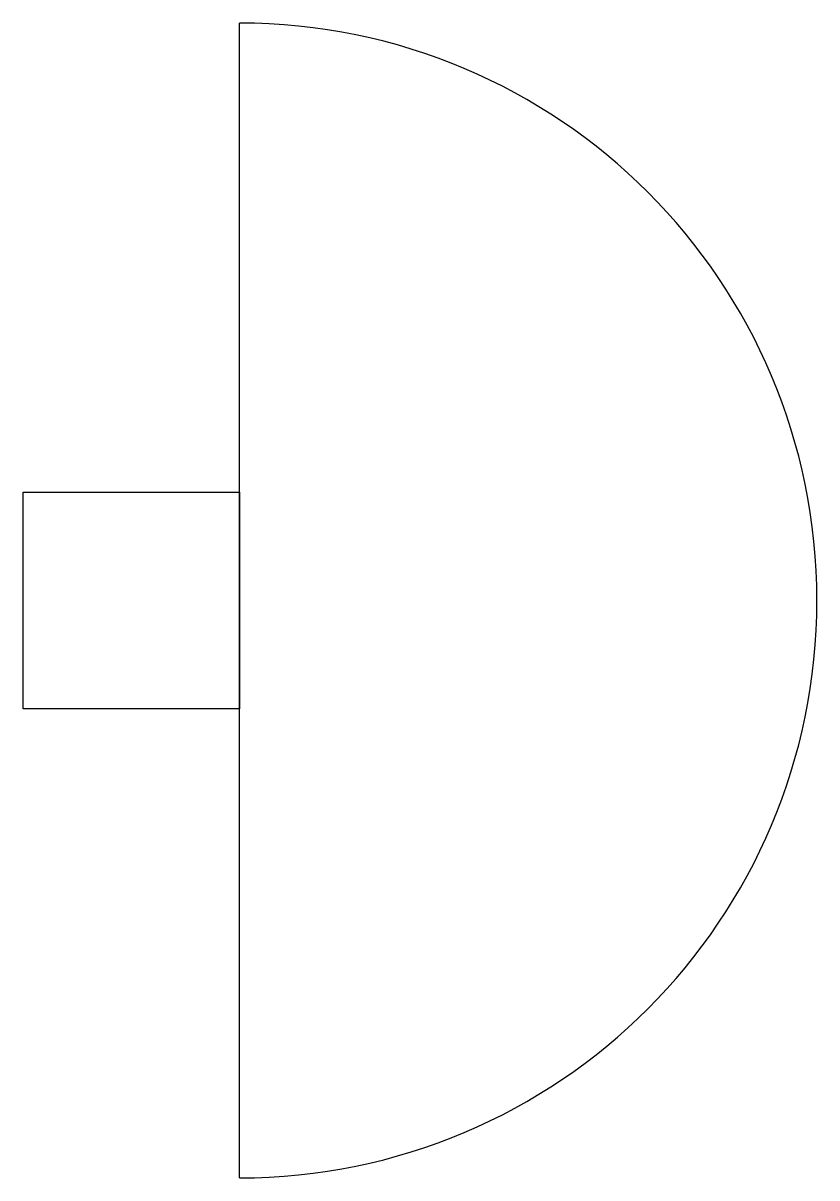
# Model space of a CAD drawing. Header units: millimetres. Extents: x -2969.371 to -2969.096, y 3740.139 to 3740.539.
import ezdxf

# ---------------------------------------------------------------- set-up
doc = ezdxf.new("R2010")
doc.units = ezdxf.units.MM
doc.header["$LTSCALE"] = 10
doc.layers.add('ELE_LUMINÁRIAS', color=4, linetype='Continuous')

msp = doc.modelspace()

# ---------------------------------------------------------------- linework, layer by layer
at = {"layer": 'ELE_LUMINÁRIAS', "color": 4}
msp.add_line((-2969.29599, 3740.139), (-2969.29599, 3740.539), dxfattribs=at)
at = {"layer": 'ELE_LUMINÁRIAS', "color": 3}
msp.add_lwpolyline([(-2969.37099, 3740.3015), (-2969.37099, 3740.3765), (-2969.29599, 3740.3765), (-2969.29599, 3740.3015)], close=True, dxfattribs=at)
at = {"layer": 'ELE_LUMINÁRIAS', "color": 4}
msp.add_arc((-2969.29599, 3740.339), 0.2, 270, 90, dxfattribs=at)

doc.saveas('drawing.dxf')
